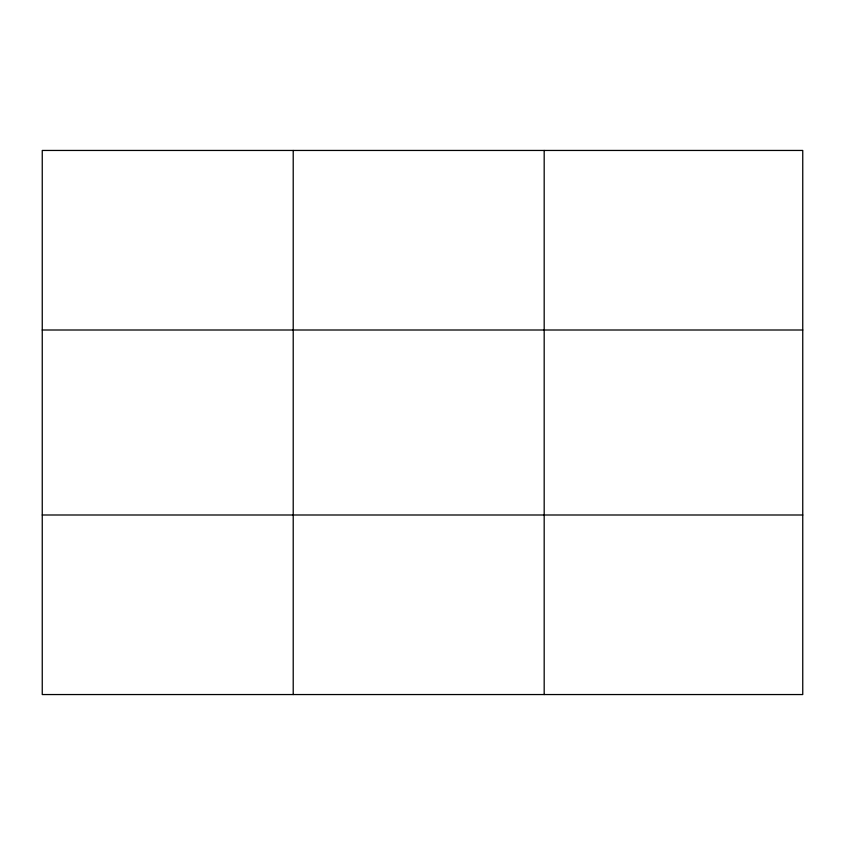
<?xml version="1.0" encoding="UTF-8"?>
<svg xmlns="http://www.w3.org/2000/svg" width="845" height="845" viewBox="0 0 845 845"><rect width="100%" height="100%" fill="white"/><g stroke="black" fill="none" stroke-linecap="round" stroke-linejoin="round"><path stroke-width="1.27" d="M293.215 694.548L293.215 150.452M544.18 694.548L544.18 150.452M802.75 514.996L802.75 694.548L42.25 694.548L42.25 150.452L802.75 150.452L802.75 514.996L42.25 514.996M42.25 330.004L802.75 330.004"/></g></svg>
